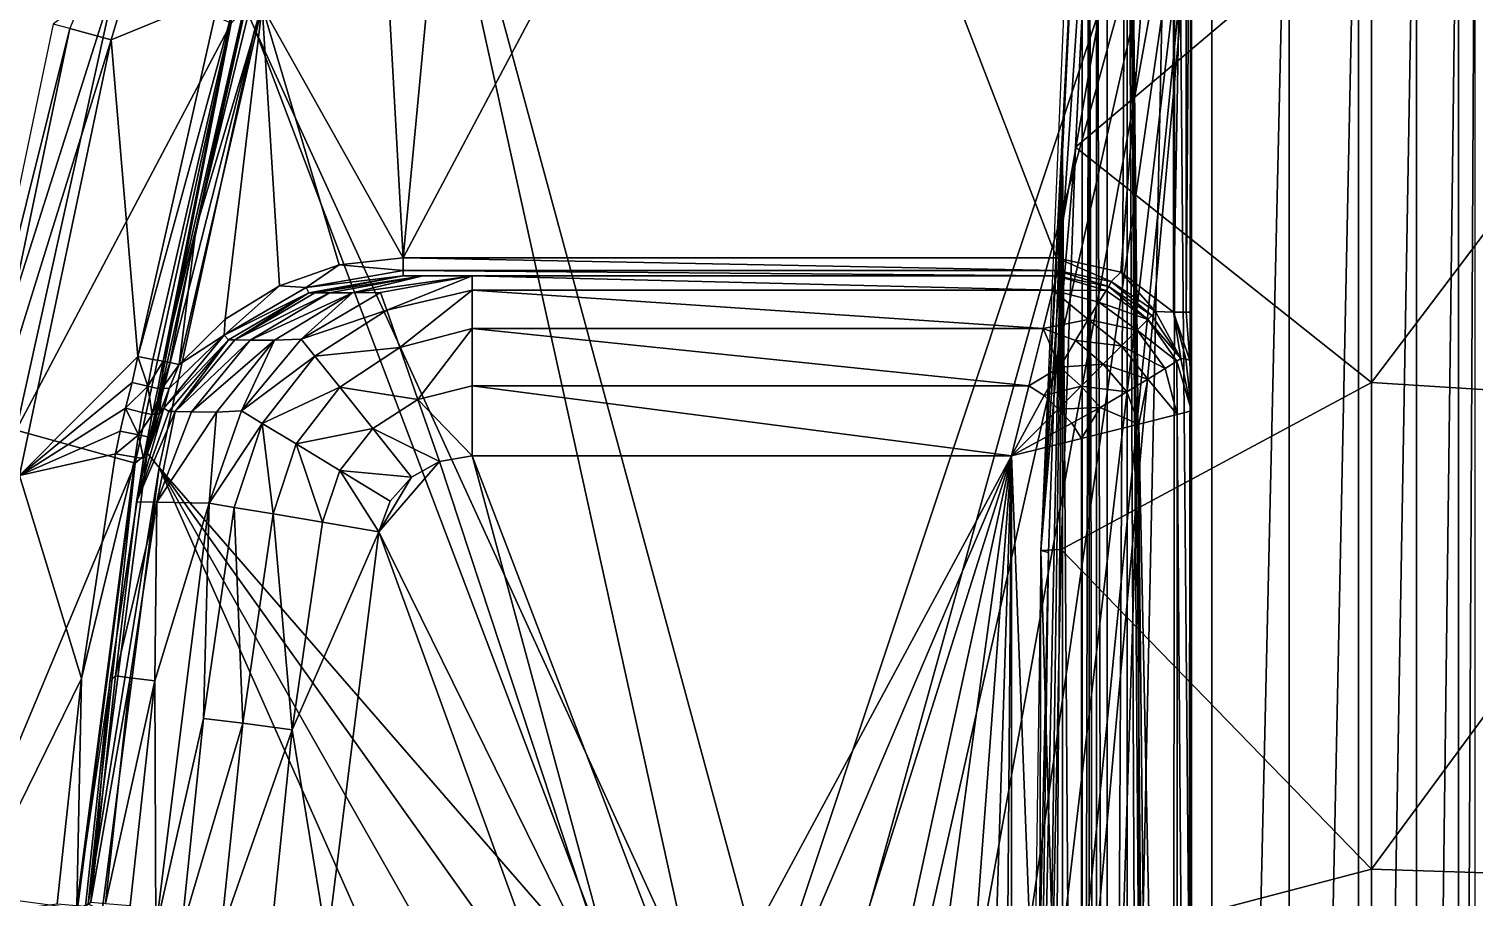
# Model space of a CAD drawing. Units: millimetres at full size, sheet at 1:50. Extents: x -9750 to 9750, y -6680 to 6675.
# Drawn here: x -4254.9 to -4094.4, y 4092.4 to 4188.8 of the extents above; entities that cross this region are included whole.
import ezdxf

# ---------------------------------------------------------------- set-up
doc = ezdxf.new("R2010")
doc.units = ezdxf.units.MM
doc.header["$LTSCALE"] = 50
doc.layers.add('0-A_汎用オブジェクト（実装）', color=4, linetype='Continuous')

msp = doc.modelspace()

# ---------------------------------------------------------------- wipeouts: each hides what was drawn before it
msp.add_wipeout([(-5115.77, 3745.05), (-4015.77, 3745.05), (-4015.77, 5120.05), (-4015.77, 5120.05)])

# ---------------------------------------------------------------- next in the draw order: wipeouts: each hides what was drawn before it
msp.add_wipeout([(-5115.77, 3745.05), (-4015.77, 5120.05), (-5115.77, 5120.05), (-5115.77, 5120.05)])

# ---------------------------------------------------------------- next in the draw order: linework, layer by layer
at = {"layer": '0-A_汎用オブジェクト（実装）'}
for p, q in [((-4125.77, 4261.29), (-4125.77, 4157.32)), ((-4125.77, 4261.29), (-4125.77, 4157.32)), ((-4125.77, 4078.44), (-4125.77, 4260.75)), ((-4125.77, 4157.32), (-4125.77, 4237.41)), ((-4125.77, 4237.41), (-4125.77, 4157.32)), ((-4213.32, 4161.37), (-4140.77, 4161.37)), ((-4140.77, 4161.37), (-4211.14, 4161.37)), ((-4140.77, 4161.37), (-4205.64, 4161.37)), ((-4140.77, 4161.37), (-4134.93, 4160.19)), ((-4134.93, 4160.19), (-4130.16, 4156.97)), ((-4130.16, 4156.97), (-4126.94, 4152.2)), ((-4125.77, 4061.65), (-4125.77, 4157.32)), ((-4125.77, 4157.32), (-4125.77, 4061.65)), ((-4125.77, 4070.64), (-4125.77, 4157.32)), ((-4126.94, 4152.2), (-4125.77, 4146.37)), ((-4125.77, 4051.79), (-4125.77, 4151.67)), ((-4125.77, 4151.67), (-4125.77, 4051.79)), ((-4125.77, 3936.37), (-4125.77, 4146.37)), ((-4125.77, 4146.37), (-4125.77, 3936.37)), ((-4125.77, 4041.37), (-4125.77, 4146.37))]:
    msp.add_line(p, q, dxfattribs=at)
for points in [[(-4132.91, 4259.72), (-4135.14, 4255.32), (-4135.14, 3827.41)], [(-4135.14, 3827.41), (-4132.91, 3823.02), (-4132.91, 4259.72)], [(-4127.57, 4260.38), (-4132.91, 4259.72), (-4131.13, 4090.93)], [(-4131.41, 4091.03), (-4131.13, 4090.93), (-4132.91, 4259.72)], [(-4131.69, 4091.12), (-4131.41, 4091.03), (-4132.91, 4259.72)], [(-4132.91, 4259.72), (-4132.91, 3823.02), (-4131.69, 3991.61)], [(-4131.69, 3991.61), (-4131.69, 4091.12), (-4132.91, 4259.72)], [(-4131.13, 4090.93), (-4127.74, 4087.83), (-4127.57, 4260.38)], [(-4127.57, 4260.38), (-4127.74, 4087.83), (-4126.03, 4082.47)], [(-4126.03, 4082.47), (-4125.77, 4260.75), (-4127.57, 4260.38)], [(-4126.03, 4082.47), (-4125.83, 4080.52), (-4125.77, 4260.75)], [(-4125.83, 4080.52), (-4125.77, 4078.44), (-4125.77, 4260.75)], [(-4135.14, 3827.41), (-4135.14, 4255.32), (-4136.3, 4248.83)], [(-4136.3, 3833.9), (-4136.3, 4248.83), (-4137.13, 4234.17)], [(-4136.3, 4248.83), (-4136.3, 3833.9), (-4135.14, 3827.41)], [(-4171.28, 4242.49), (-4213.32, 4163.37), (-4140.77, 4163.37)], [(-4213.32, 4163.37), (-4171.28, 4242.49), (-4206.15, 4238.97)], [(-4127.77, 4237.41), (-4171.28, 4242.49), (-4140.77, 4163.37)], [(-4217.01, 4230.3), (-4213.32, 4163.37), (-4206.15, 4238.97)], [(-4133.6, 4161.78), (-4127.77, 4237.41), (-4140.77, 4163.37)], [(-4127.77, 4237.41), (-4133.6, 4161.78), (-4127.77, 4157.32)], [(-4126.35, 4237.41), (-4127.77, 4157.32), (-4126.35, 4157.32)], [(-4126.35, 4237.41), (-4127.77, 4237.41), (-4127.77, 4157.32)], [(-4125.77, 4237.41), (-4126.35, 4237.41), (-4126.35, 4157.32)], [(-4125.77, 4237.41), (-4126.35, 4157.32), (-4125.77, 4157.32)], [(-4230.8, 4191.08), (-4229.77, 4188.75), (-4214.92, 4236.59)], [(-4214.92, 4236.59), (-4229.77, 4188.75), (-4180.77, 4081.6)], [(-4180.77, 4081.6), (-4172.66, 4080.79), (-4214.92, 4236.59)], [(-4172.66, 4080.79), (-4123.49, 4228.39), (-4214.92, 4236.59)], [(-4231.5, 4235.19), (-4250.34, 4188.82), (-4245.74, 4187.58)], [(-4233.7, 4192.52), (-4231.5, 4235.19), (-4245.74, 4187.58)], [(-4137.92, 3863.24), (-4137.13, 3848.56), (-4137.13, 4234.17)], [(-4137.13, 4234.17), (-4137.92, 4219.49), (-4137.92, 3863.24)], [(-4137.13, 4234.17), (-4137.13, 3848.56), (-4136.3, 3833.9)], [(-4213.32, 4163.37), (-4217.01, 4230.3), (-4228.98, 4191.29)], [(-4172.66, 4080.79), (-4165.1, 4078.44), (-4123.49, 4228.39)], [(-4165.1, 4078.44), (-4158.27, 4074.73), (-4123.49, 4228.39)], [(-4158.27, 4074.73), (-4152.31, 4069.82), (-4123.49, 4228.39)], [(-4152.31, 4069.82), (-4147.4, 4063.86), (-4123.49, 4228.39)], [(-4147.4, 4063.86), (-4143.69, 4057.03), (-4123.49, 4228.39)], [(-4143.69, 4057.03), (-4141.35, 4049.47), (-4123.49, 4228.39)], [(-4123.49, 4228.39), (-4141.35, 4049.47), (-4140.53, 4041.37)], [(-4140.53, 4041.37), (-4123.49, 3854.34), (-4123.49, 4228.39)], [(-4114.91, 4228.23), (-4123.49, 4228.39), (-4123.49, 3854.34)], [(-4123.49, 3854.34), (-4114.91, 3854.5), (-4114.91, 4228.23)], [(-4107.2, 4227.77), (-4114.91, 4228.23), (-4114.91, 3854.5)], [(-4114.91, 3854.5), (-4107.2, 3854.96), (-4107.2, 4227.77)], [(-4100.79, 4227.05), (-4107.2, 4227.77), (-4107.2, 3854.96)], [(-4107.2, 3854.96), (-4100.79, 3855.68), (-4100.79, 4227.05)], [(-4096.13, 4226.11), (-4100.79, 4227.05), (-4100.79, 3855.68)], [(-4100.79, 3855.68), (-4096.13, 3856.62), (-4096.13, 4226.11)], [(-4094.27, 4224.32), (-4096.13, 4226.11), (-4096.13, 3856.62)], [(-4096.13, 3856.62), (-4094.27, 3858.41), (-4094.27, 4224.32)], [(-4138.72, 4219.92), (-4142.49, 4130.88), (-4136.43, 4220.13)], [(-4136.43, 4220.13), (-4142.49, 4130.88), (-4138.64, 4175.64)], [(-4137.92, 4219.49), (-4138.72, 4219.92), (-4142.49, 4130.88)], [(-4142.49, 4130.88), (-4140.1, 4175.16), (-4137.92, 4219.49)], [(-4137.92, 3863.24), (-4137.92, 4219.49), (-4140.1, 4175.16)], [(-4138.64, 4175.64), (-4105.77, 4203.43), (-4136.43, 4220.13)], [(-4228.98, 4191.29), (-4223.22, 4215.55), (-4230.29, 4191.29), (-4228.98, 4191.29), (-4236.29, 4166.75), (-4238.17, 4151.53)], [(-4138.64, 4175.64), (-4105.77, 4149.51), (-4105.77, 4203.43)], [(-4105.77, 4149.51), (-4067.77, 4199.83), (-4105.77, 4203.43)], [(-4067.77, 4199.83), (-4105.77, 4149.51), (-4067.77, 4147.1)], [(-4262.44, 4140.37), (-4256.28, 4144.21), (-4245.07, 4194.89)], [(-4245.07, 4194.89), (-4252.16, 4189.31), (-4262.44, 4140.37)], [(-4232.4, 4189.44), (-4245.07, 4194.89), (-4256.28, 4144.21)], [(-4245.74, 4187.58), (-4242.77, 4152.39), (-4233.7, 4192.52)], [(-4231.92, 4192.05), (-4233.7, 4192.52), (-4242.77, 4152.39)], [(-4241.1, 4152.08), (-4231.92, 4192.05), (-4242.77, 4152.39)], [(-4239.95, 4151.88), (-4231.92, 4192.05), (-4241.1, 4152.08)], [(-4230.8, 4191.79), (-4231.92, 4192.05), (-4239.95, 4151.88)], [(-4229.77, 4188.75), (-4230.8, 4191.08), (-4241.73, 4141.66)], [(-4241.73, 4141.66), (-4230.8, 4191.08), (-4232.4, 4189.44)], [(-4236.29, 4166.75), (-4230.8, 4191.79), (-4239.95, 4151.88)], [(-4233.06, 4156.55), (-4228.98, 4191.29), (-4238.17, 4151.53)], [(-4230.8, 4191.79), (-4236.29, 4166.75), (-4230.29, 4191.29)], [(-4236.29, 4166.75), (-4228.98, 4191.29), (-4230.29, 4191.29)], [(-4227.06, 4160.27), (-4228.98, 4191.29), (-4233.06, 4156.55)], [(-4220.4, 4162.57), (-4228.98, 4191.29), (-4227.06, 4160.27)], [(-4228.98, 4191.29), (-4220.4, 4162.57), (-4213.32, 4163.37)], [(-4262.44, 4140.37), (-4250.34, 4188.82), (-4252.16, 4189.31)], [(-4243.06, 4140.55), (-4232.4, 4189.44), (-4256.28, 4144.21)], [(-4232.4, 4189.44), (-4243.06, 4140.55), (-4241.73, 4141.66)], [(-4250.34, 4188.82), (-4262.44, 4140.37), (-4260.56, 4140.05)], [(-4260.56, 4140.05), (-4245.74, 4187.58), (-4250.34, 4188.82)], [(-4245.74, 4187.58), (-4260.56, 4140.05), (-4255.91, 4139.21)], [(-4242.77, 4152.39), (-4245.74, 4187.58), (-4255.91, 4139.21), (-4242.77, 4152.39), (-4255.91, 4139.21), (-4243.41, 4149.52)], [(-4240.39, 4140.08), (-4229.77, 4188.75), (-4241.73, 4141.66)], [(-4229.77, 4188.75), (-4240.39, 4140.08), (-4188.88, 4080.79)], [(-4188.88, 4080.79), (-4180.77, 4081.6), (-4229.77, 4188.75)], [(-4142.91, 4041.37), (-4140.1, 4175.16), (-4141.66, 4130.66)], [(-4142.91, 4041.37), (-4142.6, 3996.69), (-4140.1, 4175.16)], [(-4142.6, 3996.69), (-4141.66, 3952.07), (-4140.1, 4175.16)], [(-4138.64, 4175.64), (-4142.49, 4130.88), (-4140.22, 4130.98)], [(-4142.49, 4130.88), (-4141.66, 4130.66), (-4140.1, 4175.16)], [(-4141.66, 3952.07), (-4140.1, 3907.57), (-4140.1, 4175.16)], [(-4105.77, 4149.51), (-4138.64, 4175.64), (-4140.22, 4130.98)], [(-4140.1, 3907.57), (-4137.92, 3863.24), (-4140.1, 4175.16)], [(-4236.29, 4166.75), (-4239.95, 4151.88), (-4239.22, 4151.73)], [(-4238.17, 4151.53), (-4236.29, 4166.75), (-4239.22, 4151.73)], [(-4220.4, 4162.57), (-4213.32, 4161.95), (-4213.32, 4163.37)], [(-4213.32, 4163.37), (-4140.77, 4161.95), (-4140.77, 4163.37)], [(-4213.32, 4163.37), (-4213.32, 4161.95), (-4140.77, 4161.95)], [(-4140.77, 4163.37), (-4134.7, 4160.73), (-4133.6, 4161.78)], [(-4140.77, 4161.95), (-4134.7, 4160.73), (-4140.77, 4163.37)], [(-4227.06, 4160.27), (-4224.07, 4160.07), (-4220.4, 4162.57)], [(-4224.07, 4160.07), (-4213.32, 4161.95), (-4220.4, 4162.57)], [(-4213.32, 4161.95), (-4224.07, 4160.07), (-4213.32, 4161.37)], [(-4213.32, 4161.95), (-4213.32, 4161.37), (-4140.77, 4161.37)], [(-4213.32, 4161.95), (-4140.77, 4161.37), (-4140.77, 4161.95)], [(-4134.93, 4160.19), (-4140.77, 4161.95), (-4140.77, 4161.37)], [(-4140.77, 4161.95), (-4134.93, 4160.19), (-4134.7, 4160.73)], [(-4129.75, 4157.39), (-4133.6, 4161.78), (-4134.7, 4160.73)], [(-4133.6, 4161.78), (-4129.75, 4157.39), (-4127.77, 4157.32)], [(-4227.06, 4160.27), (-4233.17, 4154.77), (-4224.07, 4160.07)], [(-4233.17, 4154.77), (-4227.06, 4160.27), (-4233.06, 4156.55)], [(-4233.17, 4154.77), (-4223.8, 4159.48), (-4224.07, 4160.07)], [(-4213.32, 4161.37), (-4224.07, 4160.07), (-4223.8, 4159.48)], [(-4223.8, 4159.48), (-4223.12, 4159.48), (-4213.32, 4161.37)], [(-4211.14, 4161.37), (-4223.12, 4159.48), (-4221.48, 4159.48)], [(-4223.12, 4159.48), (-4211.14, 4161.37), (-4213.32, 4161.37)], [(-4218.92, 4159.48), (-4211.14, 4161.37), (-4221.48, 4159.48)], [(-4205.64, 4161.37), (-4218.92, 4159.48), (-4215.82, 4159.52)], [(-4211.14, 4161.37), (-4218.92, 4159.48), (-4205.64, 4161.37)], [(-4215.13, 4157.55), (-4205.64, 4161.37), (-4215.82, 4159.52)], [(-4215.13, 4157.55), (-4205.64, 4159.79), (-4205.64, 4161.37)], [(-4205.64, 4161.37), (-4141.16, 4159.79), (-4140.77, 4161.37)], [(-4141.16, 4159.79), (-4205.64, 4161.37), (-4205.64, 4159.79)], [(-4141.16, 4159.79), (-4135.25, 4159.72), (-4140.77, 4161.37)], [(-4140.77, 4161.37), (-4135.25, 4159.72), (-4134.93, 4160.19)], [(-4130.61, 4156.52), (-4134.93, 4160.19), (-4135.25, 4159.72)], [(-4130.16, 4156.97), (-4134.7, 4160.73), (-4134.93, 4160.19)], [(-4134.93, 4160.19), (-4130.61, 4156.52), (-4130.16, 4156.97)], [(-4134.7, 4160.73), (-4130.16, 4156.97), (-4129.75, 4157.39)], [(-4223.8, 4159.48), (-4233.17, 4154.77), (-4232.72, 4154.25)], [(-4232.01, 4154.25), (-4223.8, 4159.48), (-4232.72, 4154.25)], [(-4221.48, 4159.48), (-4232.01, 4154.25), (-4230.29, 4154.24)], [(-4232.01, 4154.25), (-4221.48, 4159.48), (-4223.12, 4159.48)], [(-4223.8, 4159.48), (-4232.01, 4154.25), (-4223.12, 4159.48)], [(-4218.92, 4159.48), (-4230.29, 4154.24), (-4227.58, 4154.22)], [(-4230.29, 4154.24), (-4218.92, 4159.48), (-4221.48, 4159.48)], [(-4224.65, 4154.34), (-4218.92, 4159.48), (-4227.58, 4154.22)], [(-4215.13, 4157.55), (-4215.82, 4159.52), (-4224.65, 4154.34)], [(-4218.92, 4159.48), (-4224.65, 4154.34), (-4215.82, 4159.52)], [(-4213.68, 4153.42), (-4205.64, 4159.79), (-4215.13, 4157.55)], [(-4213.68, 4153.42), (-4205.64, 4155.51), (-4205.64, 4159.79)], [(-4142.23, 4155.51), (-4205.64, 4159.79), (-4205.64, 4155.51)], [(-4205.64, 4159.79), (-4142.23, 4155.51), (-4141.16, 4159.79)], [(-4142.23, 4155.51), (-4137.25, 4156.53), (-4141.16, 4159.79)], [(-4141.16, 4159.79), (-4137.25, 4156.53), (-4136.07, 4158.44)], [(-4135.25, 4159.72), (-4141.16, 4159.79), (-4136.07, 4158.44)], [(-4137.25, 4156.53), (-4131.8, 4155.33), (-4136.07, 4158.44)], [(-4136.07, 4158.44), (-4130.61, 4156.52), (-4135.25, 4159.72)], [(-4130.61, 4156.52), (-4136.07, 4158.44), (-4131.8, 4155.33)], [(-4215.13, 4157.55), (-4224.65, 4154.34), (-4223.1, 4152.44)], [(-4213.68, 4153.42), (-4215.13, 4157.55), (-4223.1, 4152.44)], [(-4130.61, 4156.52), (-4126.94, 4152.2), (-4130.16, 4156.97)], [(-4126.94, 4152.2), (-4129.75, 4157.39), (-4130.16, 4156.97)], [(-4129.75, 4157.39), (-4126.94, 4152.2), (-4127.77, 4157.32)], [(-4127.77, 4157.32), (-4126.94, 4152.2), (-4126.4, 4152.16)], [(-4125.93, 4151.97), (-4127.77, 4157.32), (-4126.4, 4152.16)], [(-4127.77, 4157.32), (-4125.93, 4151.97), (-4126.35, 4157.32)], [(-4126.35, 4157.32), (-4125.93, 4151.97), (-4125.77, 4157.32)], [(-4125.77, 4157.32), (-4125.93, 4151.97), (-4125.77, 4151.67)], [(-4238.17, 4151.53), (-4233.17, 4154.77), (-4233.06, 4156.55)], [(-4211.67, 4147.64), (-4205.64, 4155.51), (-4213.68, 4153.42)], [(-4211.67, 4147.64), (-4205.64, 4149.15), (-4205.64, 4155.51)], [(-4143.82, 4149.15), (-4205.64, 4155.51), (-4205.64, 4149.15)], [(-4205.64, 4155.51), (-4143.82, 4149.15), (-4142.23, 4155.51)], [(-4143.82, 4149.15), (-4140.37, 4151.21), (-4142.23, 4155.51)], [(-4137.25, 4156.53), (-4142.23, 4155.51), (-4138.66, 4154.17)], [(-4142.23, 4155.51), (-4140.37, 4151.21), (-4138.66, 4154.17)], [(-4138.66, 4154.17), (-4133.52, 4153.61), (-4137.25, 4156.53)], [(-4131.8, 4155.33), (-4137.25, 4156.53), (-4133.52, 4153.61)], [(-4133.52, 4153.61), (-4128.69, 4151.06), (-4131.8, 4155.33)], [(-4131.8, 4155.33), (-4127.41, 4151.88), (-4130.61, 4156.52)], [(-4127.41, 4151.88), (-4131.8, 4155.33), (-4128.69, 4151.06)], [(-4126.94, 4152.2), (-4130.61, 4156.52), (-4127.41, 4151.88)], [(-4239.9, 4146.66), (-4232.72, 4154.25), (-4233.17, 4154.77)], [(-4233.17, 4154.77), (-4239.31, 4148.86), (-4239.9, 4146.66)], [(-4232.72, 4154.25), (-4239.9, 4146.66), (-4239.35, 4146.3)], [(-4238.62, 4146.3), (-4232.72, 4154.25), (-4239.35, 4146.3)], [(-4239.31, 4148.86), (-4233.17, 4154.77), (-4238.17, 4151.53)], [(-4238.62, 4146.3), (-4230.29, 4154.24), (-4232.01, 4154.25)], [(-4232.72, 4154.25), (-4238.62, 4146.3), (-4232.01, 4154.25)], [(-4230.29, 4154.24), (-4238.62, 4146.3), (-4236.83, 4146.28)], [(-4236.83, 4146.28), (-4227.58, 4154.22), (-4230.29, 4154.24)], [(-4227.58, 4154.22), (-4236.83, 4146.28), (-4234.02, 4146.24)], [(-4231.28, 4146.36), (-4227.58, 4154.22), (-4234.02, 4146.24)], [(-4223.1, 4152.44), (-4224.65, 4154.34), (-4231.28, 4146.36)], [(-4227.58, 4154.22), (-4231.28, 4146.36), (-4224.65, 4154.34)], [(-4140.37, 4151.21), (-4135.57, 4151.56), (-4138.66, 4154.17)], [(-4133.52, 4153.61), (-4138.66, 4154.17), (-4135.57, 4151.56)], [(-4135.57, 4151.56), (-4130.6, 4149.88), (-4133.52, 4153.61)], [(-4128.69, 4151.06), (-4133.52, 4153.61), (-4130.6, 4149.88)], [(-4241.67, 4149.1), (-4242.77, 4152.39), (-4243.41, 4149.52)], [(-4241.67, 4149.1), (-4241.1, 4152.08), (-4242.77, 4152.39)], [(-4241.67, 4149.1), (-4239.95, 4151.88), (-4241.1, 4152.08)], [(-4223.1, 4152.44), (-4231.28, 4146.36), (-4228.95, 4144.97)], [(-4220.35, 4149.01), (-4223.1, 4152.44), (-4228.95, 4144.97)], [(-4213.68, 4153.42), (-4223.1, 4152.44), (-4220.35, 4149.01)], [(-4211.67, 4147.64), (-4213.68, 4153.42), (-4220.35, 4149.01)], [(-4126.94, 4152.2), (-4127.41, 4151.88), (-4125.77, 4146.37)], [(-4126.4, 4152.16), (-4126.94, 4152.2), (-4125.77, 4146.37)], [(-4125.77, 4146.37), (-4125.93, 4151.97), (-4126.4, 4152.16)], [(-4125.93, 4151.97), (-4125.77, 4146.37), (-4125.77, 4151.67)], [(-4239.95, 4151.88), (-4241.67, 4149.1), (-4240.56, 4148.84)], [(-4240.06, 4148.88), (-4239.95, 4151.88), (-4240.56, 4148.84)], [(-4240.06, 4148.88), (-4239.22, 4151.73), (-4239.95, 4151.88)], [(-4240.06, 4148.88), (-4238.17, 4151.53), (-4239.22, 4151.73)], [(-4238.17, 4151.53), (-4240.06, 4148.88), (-4239.31, 4148.86)], [(-4140.37, 4151.21), (-4143.82, 4149.15), (-4142.13, 4148.06)], [(-4142.13, 4148.06), (-4138.03, 4149.1), (-4140.37, 4151.21)], [(-4135.57, 4151.56), (-4140.37, 4151.21), (-4138.03, 4149.1)], [(-4138.03, 4149.1), (-4132.96, 4148.47), (-4135.57, 4151.56)], [(-4130.6, 4149.88), (-4135.57, 4151.56), (-4132.96, 4148.47)], [(-4130.6, 4149.88), (-4127.34, 4145.97), (-4128.69, 4151.06)], [(-4127.34, 4145.97), (-4127.41, 4151.88), (-4128.69, 4151.06)], [(-4127.41, 4151.88), (-4127.34, 4145.97), (-4125.77, 4146.37)], [(-4243.41, 4149.52), (-4255.91, 4139.21), (-4244.13, 4146.66)], [(-4241.67, 4149.1), (-4243.41, 4149.52), (-4244.13, 4146.66)], [(-4242.29, 4146.2), (-4241.67, 4149.1), (-4244.13, 4146.66)], [(-4241.18, 4145.95), (-4241.67, 4149.1), (-4242.29, 4146.2)], [(-4240.56, 4148.84), (-4241.67, 4149.1), (-4241.18, 4145.95)], [(-4240.86, 4146.03), (-4240.06, 4148.88), (-4241.18, 4145.95)], [(-4240.06, 4148.88), (-4240.56, 4148.84), (-4241.18, 4145.95)], [(-4240.38, 4146.05), (-4240.06, 4148.88), (-4240.86, 4146.03)], [(-4239.31, 4148.86), (-4240.06, 4148.88), (-4240.38, 4146.05)], [(-4239.9, 4146.66), (-4239.31, 4148.86), (-4240.38, 4146.05)], [(-4220.35, 4149.01), (-4228.95, 4144.97), (-4225.18, 4142.7)], [(-4216.69, 4144.41), (-4220.35, 4149.01), (-4225.18, 4142.7)], [(-4211.67, 4147.64), (-4220.35, 4149.01), (-4216.69, 4144.41)], [(-4211.67, 4147.64), (-4205.64, 4141.37), (-4205.64, 4149.15)], [(-4205.64, 4149.15), (-4145.77, 4141.37), (-4143.82, 4149.15)], [(-4145.77, 4141.37), (-4205.64, 4149.15), (-4205.64, 4141.37)], [(-4145.77, 4141.37), (-4142.13, 4148.06), (-4143.82, 4149.15)], [(-4138.03, 4149.1), (-4142.13, 4148.06), (-4140.56, 4146.57)], [(-4140.56, 4146.57), (-4135.92, 4146.76), (-4138.03, 4149.1)], [(-4140.22, 4130.98), (-4105.77, 4095.47), (-4105.77, 4149.51)], [(-4132.96, 4148.47), (-4138.03, 4149.1), (-4135.92, 4146.76)], [(-4131.62, 4144.9), (-4130.6, 4149.88), (-4132.96, 4148.47)], [(-4130.6, 4149.88), (-4131.62, 4144.9), (-4127.34, 4145.97)], [(-4105.77, 4095.47), (-4067.77, 4147.1), (-4105.77, 4149.51)], [(-4209.27, 4140.75), (-4211.67, 4147.64), (-4216.69, 4144.41)], [(-4205.64, 4141.37), (-4211.67, 4147.64), (-4209.27, 4140.75)], [(-4145.77, 4141.37), (-4140.56, 4146.57), (-4142.13, 4148.06)], [(-4135.92, 4146.76), (-4131.62, 4144.9), (-4132.96, 4148.47)], [(-4067.77, 4147.1), (-4105.77, 4095.47), (-4067.77, 4094.26)], [(-4244.13, 4146.66), (-4255.91, 4139.21), (-4244.73, 4144.13)], [(-4242.71, 4143.7), (-4244.13, 4146.66), (-4244.73, 4144.13)], [(-4244.13, 4146.66), (-4242.71, 4143.7), (-4242.29, 4146.2)], [(-4239.35, 4146.3), (-4239.9, 4146.66), (-4242.92, 4136.27)], [(-4242.92, 4136.27), (-4239.9, 4146.66), (-4241.86, 4141.26)], [(-4240.67, 4136.23), (-4238.62, 4146.3), (-4242.92, 4136.27)], [(-4242.92, 4136.27), (-4238.62, 4146.3), (-4239.35, 4146.3)], [(-4242.29, 4146.2), (-4242.71, 4143.7), (-4241.18, 4145.95)], [(-4241.18, 4145.95), (-4242.71, 4143.7), (-4241.68, 4143.49)], [(-4240.38, 4146.05), (-4242.09, 4141.17), (-4241.86, 4141.26)], [(-4240.86, 4146.03), (-4242.09, 4141.17), (-4240.38, 4146.05)], [(-4241.18, 4145.95), (-4242.09, 4141.17), (-4240.86, 4146.03)], [(-4241.68, 4143.49), (-4242.09, 4141.17), (-4241.18, 4145.95)], [(-4241.86, 4141.26), (-4239.9, 4146.66), (-4240.38, 4146.05)], [(-4238.62, 4146.3), (-4240.67, 4136.23), (-4236.83, 4146.28)], [(-4240.67, 4136.23), (-4234.02, 4146.24), (-4236.83, 4146.28)], [(-4234.02, 4146.24), (-4240.67, 4136.23), (-4234.86, 4136.11)], [(-4228.95, 4144.97), (-4231.28, 4146.36), (-4234.86, 4136.11)], [(-4234.02, 4146.24), (-4234.86, 4136.11), (-4231.28, 4146.36)], [(-4140.56, 4146.57), (-4145.77, 4141.37), (-4139.07, 4145)], [(-4135.92, 4146.76), (-4140.56, 4146.57), (-4139.07, 4145)], [(-4137.98, 4143.31), (-4135.92, 4146.76), (-4139.07, 4145)], [(-4135.92, 4146.76), (-4137.98, 4143.31), (-4131.62, 4144.9)], [(-4131.62, 4144.9), (-4127.34, 3936.76), (-4127.34, 4145.97)], [(-4127.34, 4145.97), (-4125.77, 3936.37), (-4125.77, 4146.37)], [(-4127.34, 4145.97), (-4127.34, 3936.76), (-4125.77, 3936.37)], [(-4243.06, 4140.55), (-4256.28, 4144.21), (-4263, 4092.94)], [(-4244.73, 4144.13), (-4255.91, 4139.21), (-4245.24, 4141.59)], [(-4242.71, 4143.7), (-4244.73, 4144.13), (-4245.24, 4141.59)], [(-4232.06, 4135.64), (-4228.95, 4144.97), (-4234.86, 4136.11)], [(-4227.73, 4134.92), (-4228.95, 4144.97), (-4232.06, 4135.64)], [(-4227.73, 4134.92), (-4225.18, 4142.7), (-4228.95, 4144.97)], [(-4216.69, 4144.41), (-4225.18, 4142.7), (-4220.33, 4139.76)], [(-4212.4, 4139.02), (-4216.69, 4144.41), (-4220.33, 4139.76)], [(-4209.27, 4140.75), (-4216.69, 4144.41), (-4212.4, 4139.02)], [(-4139.07, 4145), (-4145.77, 4141.37), (-4137.98, 4143.31)], [(-4137.98, 3939.42), (-4131.62, 4144.9), (-4137.98, 4143.31)], [(-4131.62, 4144.9), (-4137.98, 3939.42), (-4131.62, 3937.83)], [(-4127.34, 3936.76), (-4131.62, 4144.9), (-4131.62, 3937.83)], [(-4242.71, 4143.7), (-4245.24, 4141.59), (-4243.06, 4141.22)], [(-4242.71, 4143.7), (-4243.06, 4141.22), (-4242.13, 4141.08)], [(-4241.68, 4143.49), (-4242.71, 4143.7), (-4242.13, 4141.08)], [(-4242.09, 4141.17), (-4241.68, 4143.49), (-4242.13, 4141.08)], [(-4222.25, 4134), (-4225.18, 4142.7), (-4227.73, 4134.92)], [(-4222.25, 4134), (-4220.33, 4139.76), (-4225.18, 4142.7)], [(-4145.77, 4141.37), (-4137.98, 3939.42), (-4137.98, 4143.31)], [(-4249.03, 4116.67), (-4249.55, 4091.44), (-4243.06, 4141.22), (-4249.03, 4116.67), (-4262, 4090.34), (-4251.74, 4091.64)], [(-4255.91, 4139.21), (-4249.03, 4116.67), (-4245.24, 4141.59)], [(-4243.06, 4141.22), (-4249.55, 4091.44), (-4242.13, 4141.08)], [(-4242.13, 4141.08), (-4245.9, 4116.28), (-4249.55, 4091.44)], [(-4249.03, 4116.67), (-4243.06, 4141.22), (-4245.24, 4141.59)], [(-4240.39, 4140.08), (-4241.73, 4141.66), (-4248.28, 4091.65)], [(-4248.28, 4091.65), (-4241.73, 4141.66), (-4243.06, 4140.55)], [(-4245.9, 4116.28), (-4242.13, 4141.08), (-4242.53, 4138.67)], [(-4242.09, 4141.17), (-4242.92, 4136.27), (-4241.86, 4141.26)], [(-4242.92, 4136.27), (-4242.09, 4141.17), (-4242.53, 4138.67)], [(-4242.53, 4138.67), (-4242.09, 4141.17), (-4242.13, 4141.08)], [(-4216.01, 4132.95), (-4187.82, 4075.65), (-4209.27, 4140.75)], [(-4212.4, 4139.02), (-4216.01, 4132.95), (-4209.27, 4140.75)], [(-4209.27, 4140.75), (-4187.82, 4075.65), (-4205.64, 4141.37)], [(-4180.77, 4076.37), (-4205.64, 4141.37), (-4187.82, 4075.65)], [(-4180.77, 4076.37), (-4145.77, 4141.37), (-4205.64, 4141.37)], [(-4145.77, 4141.37), (-4180.77, 4076.37), (-4173.71, 4075.65)], [(-4167.14, 4073.61), (-4145.77, 4141.37), (-4173.71, 4075.65)], [(-4161.2, 4070.39), (-4145.77, 4141.37), (-4167.14, 4073.61)], [(-4156.02, 4066.11), (-4145.77, 4141.37), (-4161.2, 4070.39)], [(-4151.74, 4060.93), (-4145.77, 4141.37), (-4156.02, 4066.11)], [(-4148.52, 4054.99), (-4145.77, 4141.37), (-4151.74, 4060.93)], [(-4146.48, 4048.42), (-4145.77, 4141.37), (-4148.52, 4054.99)], [(-4145.77, 4141.37), (-4146.48, 4048.42), (-4145.77, 4041.37)], [(-4145.77, 4041.37), (-4137.98, 3939.42), (-4145.77, 4141.37)], [(-4263, 4092.94), (-4249.46, 4091.1), (-4243.06, 4140.55)], [(-4262, 4090.34), (-4249.03, 4116.67), (-4255.91, 4139.21)], [(-4243.06, 4140.55), (-4249.46, 4091.1), (-4248.28, 4091.65)], [(-4248.28, 4091.65), (-4246.75, 4090.86), (-4240.39, 4140.08)], [(-4240.39, 4140.08), (-4246.75, 4090.86), (-4209.22, 4069.82)], [(-4209.22, 4069.82), (-4203.26, 4074.73), (-4240.39, 4140.08)], [(-4203.26, 4074.73), (-4196.43, 4078.44), (-4240.39, 4140.08)], [(-4196.43, 4078.44), (-4188.88, 4080.79), (-4240.39, 4140.08)], [(-4216.01, 4132.95), (-4220.33, 4139.76), (-4222.25, 4134)], [(-4212.4, 4139.02), (-4220.33, 4139.76), (-4214.75, 4136.36)], [(-4214.75, 4136.36), (-4220.33, 4139.76), (-4216.01, 4132.95)], [(-4245.9, 4116.28), (-4242.53, 4138.67), (-4242.92, 4136.27)], [(-4216.01, 4132.95), (-4212.4, 4139.02), (-4214.75, 4136.36)], [(-4242.92, 4136.27), (-4245.9, 4116.28), (-4245.26, 4116.96)], [(-4245.26, 4116.96), (-4240.67, 4136.23), (-4242.92, 4136.27)], [(-4240.67, 4136.23), (-4245.26, 4116.96), (-4243.61, 4116.74)], [(-4240.88, 4116.38), (-4240.67, 4136.23), (-4243.61, 4116.74)], [(-4240.67, 4136.23), (-4240.88, 4116.38), (-4234.86, 4136.11)], [(-4240.88, 4116.38), (-4240.79, 4088.86), (-4234.86, 4136.11)], [(-4235.49, 4112.21), (-4234.86, 4136.11), (-4240.79, 4088.86)], [(-4235.49, 4112.21), (-4232.06, 4135.64), (-4234.86, 4136.11)], [(-4231.12, 4111.68), (-4232.06, 4135.64), (-4235.49, 4112.21)], [(-4231.12, 4111.68), (-4227.73, 4134.92), (-4232.06, 4135.64)], [(-4225.62, 4110.97), (-4227.73, 4134.92), (-4231.12, 4111.68)], [(-4225.62, 4110.97), (-4222.25, 4134), (-4227.73, 4134.92)], [(-4225.62, 4110.97), (-4216.01, 4132.95), (-4222.25, 4134)], [(-4216.01, 4132.95), (-4225.62, 4110.97), (-4221.74, 4087.28)], [(-4194.39, 4073.61), (-4216.01, 4132.95), (-4221.74, 4087.28)], [(-4216.01, 4132.95), (-4194.39, 4073.61), (-4187.82, 4075.65)], [(-4142.49, 4130.88), (-4143.74, 4041.37), (-4142.6, 4086.04)], [(-4141.17, 4086.2), (-4142.49, 4130.88), (-4143.74, 4041.37)], [(-4141.66, 4130.66), (-4142.6, 4086.04), (-4142.91, 4041.37)], [(-4142.49, 4130.88), (-4142.6, 4086.04), (-4141.66, 4130.66)], [(-4140.22, 4130.98), (-4142.49, 4130.88), (-4141.17, 4086.2)], [(-4105.77, 4095.47), (-4140.22, 4130.98), (-4141.17, 4086.2)], [(-4249.55, 4091.44), (-4249.03, 4116.67), (-4251.74, 4091.64)], [(-4248.01, 4091.82), (-4243.61, 4116.74), (-4245.26, 4116.96)], [(-4245.9, 4116.28), (-4248.01, 4091.82), (-4245.26, 4116.96)], [(-4243.61, 4116.74), (-4248.01, 4091.82), (-4246.36, 4091.67)], [(-4246.36, 4091.67), (-4240.88, 4116.38), (-4243.61, 4116.74)], [(-4245.9, 4116.28), (-4249.55, 4091.44), (-4248.6, 4091.38)], [(-4248.01, 4091.82), (-4245.9, 4116.28), (-4248.6, 4091.38)], [(-4240.88, 4116.38), (-4246.36, 4091.67), (-4243.61, 4091.43)], [(-4240.79, 4088.86), (-4240.88, 4116.38), (-4243.61, 4091.43)], [(-4235.49, 4112.21), (-4240.79, 4088.86), (-4237.94, 4088.66)], [(-4231.12, 4111.68), (-4235.49, 4112.21), (-4237.94, 4088.66)], [(-4231.12, 4111.68), (-4237.94, 4088.66), (-4233.55, 4088.3)], [(-4225.62, 4110.97), (-4231.12, 4111.68), (-4233.55, 4088.3)], [(-4225.62, 4110.97), (-4233.55, 4088.3), (-4228.02, 4087.82)], [(-4221.74, 4087.28), (-4225.62, 4110.97), (-4228.02, 4087.82)], [(-4141.17, 4086.2), (-4105.77, 4041.37), (-4105.77, 4095.47)], [(-4105.77, 4041.37), (-4067.77, 4094.26), (-4105.77, 4095.47)]]:
    msp.add_lwpolyline(points, close=True, dxfattribs=at)
for points in [[(-4140.77, 4161.37), (-4134.93, 4160.19), (-4130.16, 4156.97)], [(-4130.16, 4156.97), (-4126.94, 4152.2), (-4125.77, 4146.37)], [(-4125.77, 4146.37), (-4125.77, 4041.37), (-4125.77, 3936.37)]]:
    msp.add_lwpolyline(points, dxfattribs=at)

doc.saveas('drawing.dxf')
